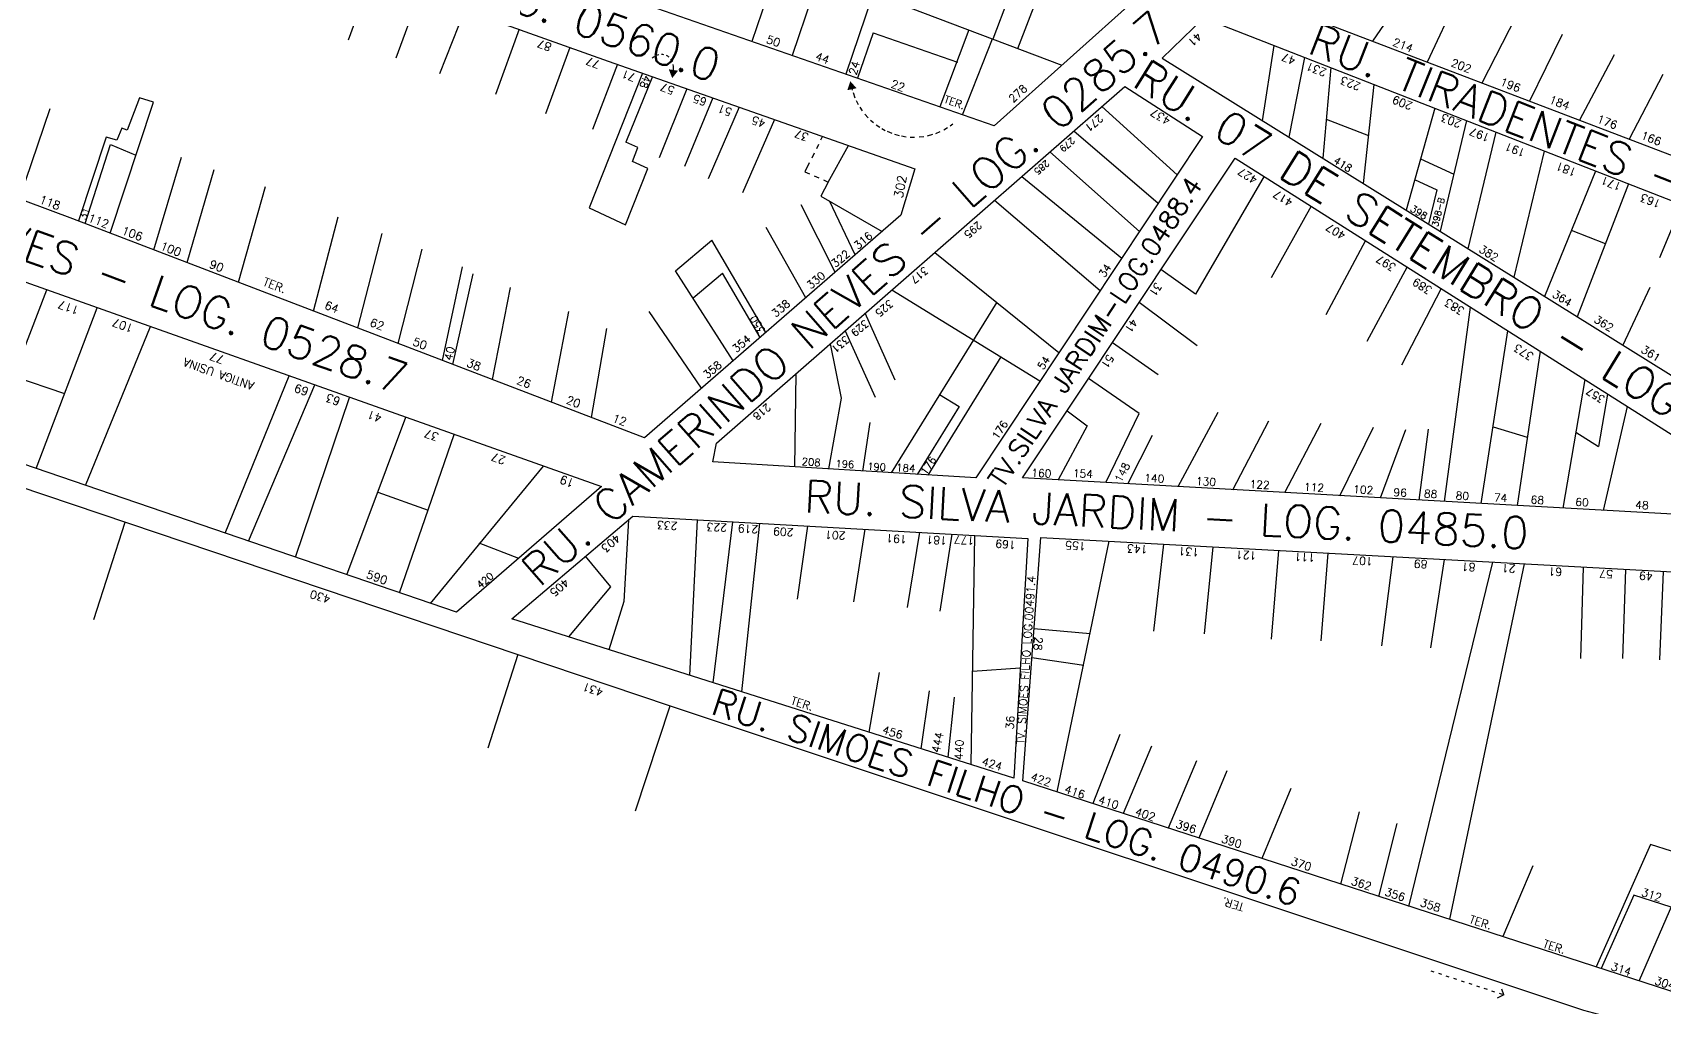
# Model space of a CAD drawing. Extents: x 714896 to 749292, y 8417558 to 8447149.
# Drawn here: x 738972 to 739277.6, y 8425897.4 to 8426079.9 of the extents above; entities that cross this region are included whole.
import ezdxf

# ---------------------------------------------------------------- set-up
doc = ezdxf.new("R2010")
doc.units = 0
doc.header["$MEASUREMENT"] = 0
doc.linetypes.add('ACAD_ISO03W100', pattern=[30, 12, -18])
for name, color, linetype in [('LOTE', 7, 'CONTINUOUS'), ('NUM-PORTA', 7, 'CONTINUOUS'), ('QUADRA', 6, 'CONTINUOUS'), ('TEXTO', 7, 'CONTINUOUS'), ('TEXTODERUA', 3, 'CONTINUOUS')]:
    doc.layers.add(name, color=color, linetype=linetype)
doc.styles.add('ROMANS', font='ROMANS.SHX', dxfattribs={"height": 1.5})

msp = doc.modelspace()

# ---------------------------------------------------------------- hatches: boundary and pattern name
at = {"layer": 'LOTE', "linetype": 'CONTINUOUS'}
for points in [[(739091.76, 8426071.38), (739092.86, 8426072.75), (739091.12, 8426073.02)], [(739125.12, 8426070.78), (739124.56, 8426069.11), (739126.28, 8426069.47)]]:
    msp.add_hatch(color=256, dxfattribs=at).paths.add_polyline_path(points)

# ---------------------------------------------------------------- linework, layer by layer
at = {"layer": 'LOTE', "color": 7}
for p, q in [((739151.84, 8426078.7, 518.97), (739158.15, 8426095.21, 518.99)), ((739156.51, 8426076.93, 518.97), (739162.81, 8426093.4, 518.99)), ((739233.12, 8426093.34, 520.31), (739222.92, 8426078.26, 519.91)), ((739035.44, 8426090.36, 517.2), (739031.06, 8426078.45, 516.87)), ((739111.11, 8426091.37, 519.42), (739106.66, 8426078.23, 520.28)), ((739044.43, 8426087.16, 517.2), (739039.99, 8426075.1, 516.91)), ((739118.67, 8426088.75, 519.42), (739114.22, 8426075.61, 520.28)), ((739129.4, 8426087.18, 519.22), (739124.27, 8426072.11, 520.28)), ((739129.4, 8426087.18, 520.46), (739164.75, 8426073.82, 518.19)), ((739239.15, 8426087.22, 520.3), (739233.15, 8426074.35, 519.91)), ((739052.9, 8426084.14, 517.2), (739048.18, 8426072.15, 516.94)), ((739063.08, 8426080.51, 517.2), (739058.67, 8426068.31, 516.99)), ((739147.32, 8426080.41, 519.04), (739141.89, 8426065.98, 520.28)), ((739249.71, 8426082.83, 520.36), (739243.37, 8426070.45, 519.91)), ((739072.59, 8426077.12, 517.21), (739068.03, 8426064.71, 517.03)), ((739129.39, 8426079.86, 517.81), (739126.49, 8426071.34, 518.41)), ((739146.14, 8426064.5, 520.28), (739151.74, 8426078.74, 519.03)), ((739204.45, 8426077.47, 515.49), (739202.26, 8426063.4, 516.04)), ((739258.42, 8426079.55, 520.41), (739252.31, 8426067.03, 519.91)), ((739081.51, 8426073.95, 517.21), (739076.81, 8426061.74, 517.08)), ((739210.17, 8426075.24, 515.49), (739207.22, 8426060.32, 516.04)), ((739268.12, 8426075.74, 520.48), (739261.65, 8426063.47, 519.91)), ((739086.21, 8426072.3, 517.21), (739076.2, 8426047.08, 517.04)), ((739088.09, 8426071.64, 517.21), (739083.07, 8426059.4, 517.12)), ((739215.08, 8426073.33, 515.49), (739213.57, 8426056.37, 516.04)), ((739277.26, 8426072.07, 520.57), (739270.96, 8426059.91, 519.91)), ((739094.53, 8426069.38, 517.21), (739089.33, 8426056.44, 517.17)), ((739223.16, 8426070.17, 515.49), (739221.15, 8426051.65, 516.04)), ((738969.51, 8426048.75, 515.76), (738975.28, 8426065.7, 516.08)), ((738986.53, 8426042.35, 515.77), (738994.63, 8426066.88, 516.34)), ((738992.03, 8426067.68, 516.32), (738989.72, 8426061.62, 516.22)), ((738994.63, 8426066.88, 516.34), (738992.03, 8426067.68, 516.32)), ((739099.36, 8426067.68, 517.21), (739094.08, 8426054.8, 517.21)), ((739104.3, 8426065.95, 517.21), (739098.52, 8426052.5, 517.26)), ((739172.2, 8426066.05, 515.1), (739186.31, 8426053.27, 525.08)), ((739234.57, 8426065.72, 515.49), (739229.17, 8426046.66, 516.04)), ((738988.7, 8426061.99, 516.21), (738987.74, 8426059.78, 516.17)), ((738989.72, 8426061.62, 516.22), (738988.7, 8426061.99, 516.21)), ((739110.91, 8426063.63, 517.21), (739104.93, 8426049.9, 517.35)), ((739240.48, 8426063.41, 515.49), (739235.54, 8426042.69, 516.04)), ((738985.77, 8426060.34, 516.15), (738980.56, 8426044.64, 515.77)), ((738981.86, 8426044.14, 515.77), (738986.56, 8426058.92, 516.14)), ((738987.74, 8426059.78, 516.17), (738985.77, 8426060.34, 516.15)), ((738986.56, 8426058.92, 516.14), (738991.34, 8426056.93, 516.11)), ((739085.32, 8426058.38, 517.14), (739083.07, 8426059.4, 517.12)), ((739120.94, 8426051.92, 517.45), (739124.76, 8426058.77, 517.21)), ((739166.99, 8426061.51, 515.1), (739182.79, 8426047.97, 525.08)), ((739246, 8426061.25, 515.49), (739240.76, 8426039.44, 516.04)), ((738994.7, 8426039.22, 515.77), (738999.9, 8426056.55, 516.26)), ((739084.34, 8426055.73, 517.13), (739085.32, 8426058.38, 517.14)), ((739087.18, 8426054.42, 517.15), (739084.34, 8426055.73, 517.13)), ((739179.25, 8426042.66, 525.08), (739162.49, 8426057.57, 515.1)), ((739231.9, 8426056.28, 516.04), (739238.1, 8426053.4, 515.86)), ((739255.06, 8426057.72, 515.49), (739249.39, 8426034.08, 516.04)), ((739000.93, 8426036.83, 515.77), (739006.02, 8426054.25, 516.3)), ((739083.02, 8426043.89, 517.13), (739087.18, 8426054.42, 517.15)), ((739157.22, 8426052.97, 515.1), (739175.95, 8426037.64, 525.08)), ((739202.59, 8426053.01, 518.04), (739189.74, 8426030.91, 516.47)), ((739264.67, 8426053.97, 515.49), (739255.13, 8426030.5, 516.04)), ((739010.54, 8426033.16, 515.77), (739015.58, 8426051.1, 516.36)), ((739120.94, 8426051.92, 517.45), (739119.62, 8426049.29, 517.52)), ((739230.79, 8426052.38, 516.02), (739234.95, 8426050.45, 515.9)), ((739234.95, 8426050.45, 515.9), (739233.41, 8426044.01, 516.04)), ((739270.81, 8426051.57, 515.49), (739261.24, 8426026.7, 516.04)), ((739076.2, 8426047.08, 517.04), (739083.02, 8426043.89, 517.13)), ((739122.3, 8426035.04, 518.6), (739115.9, 8426047.63, 517.52)), ((739119.62, 8426049.29, 517.52), (739131.06, 8426042.63, 518.6)), ((739126.01, 8426038.26, 518.6), (739121.19, 8426048.38, 517.58)), ((739152.12, 8426048.52, 515.1), (739171.88, 8426031.58, 525.08)), ((739211.43, 8426047.4, 518.04), (739203.95, 8426033.97, 516.93)), ((739276.71, 8426037.76, 515.84), (739280.84, 8426047.66, 515.49)), ((739024.6, 8426027.77, 515.77), (739029.19, 8426045.37, 516.42)), ((739116.79, 8426030.26, 518.6), (739109.38, 8426043.4, 517.53)), ((739032.91, 8426024.59, 515.77), (739037.46, 8426042.3, 516.48)), ((739109.29, 8426023.76, 518.6), (739099.17, 8426041.01, 517.27)), ((739221.57, 8426040.98, 518.04), (739214.15, 8426027.07, 517.02)), ((739040.44, 8426021.7, 515.77), (739044.91, 8426039.36, 516.54)), ((739140.92, 8426038.74, 515.1), (739164.17, 8426020.01, 525.08)), ((739048.75, 8426018.52, 515.77), (739052.5, 8426036.01, 516.6)), ((739050.7, 8426017.78, 515.77), (739054.51, 8426034.71, 516.61)), ((739103.17, 8426018.46, 518.6), (739092.4, 8426035.31, 517.18)), ((739108.23, 8426022.84, 518.6), (739101.18, 8426034.86, 517.67)), ((739189.74, 8426030.91, 516.47), (739183.29, 8426035.54, 516.11)), ((739229.39, 8426036.02, 518.04), (739221.84, 8426022.08, 517.03)), ((738963.04, 8426001.55, 514.25), (738974.68, 8426031.72, 513.91)), ((739058.1, 8426014.94, 515.77), (739061.51, 8426032.2, 516.7)), ((739132.87, 8426031.71, 515.1), (739160.63, 8426014.69, 525.08)), ((739235.73, 8426032, 518.04), (739228.31, 8426017.61, 517)), ((739274.82, 8426032.2, 515.93), (739269.78, 8426021.39, 516.04)), ((738972.64, 8425998.27, 514.25), (738984.07, 8426028.39, 513.91)), ((739152.52, 8426029.4, 517.71), (739132.75, 8425997.48, 533.8)), ((739179.22, 8426029.42, 516.11), (739190.05, 8426021.31, 516.48)), ((739236.41, 8425992.11, 516.06), (739241.23, 8426028.52, 518.04)), ((739069.14, 8426010.72, 515.77), (739072.42, 8426027.7, 516.87)), ((739097.23, 8426013.3, 518.6), (739087.44, 8426027.69, 517.28)), ((739133.51, 8426014.82, 522.56), (739127.9, 8426027.37, 515.1)), ((738981.92, 8425995.1, 514.25), (738994.09, 8426024.84, 513.91)), ((739076.67, 8426007.83, 515.77), (739079.54, 8426024.52, 517.04)), ((739129.82, 8426011.6, 523.11), (739124.16, 8426024.1, 515.1)), ((739243.26, 8425991.72, 516.06), (739248.23, 8426024.08, 518.04)), ((739121.32, 8426021.62, 515.1), (739123.43, 8426011.46, 521.94)), ((739153.31, 8426019.18, 522.45), (739139.62, 8425997.06, 533.6)), ((739182.76, 8426015.85, 516.35), (739174.18, 8426021.83, 516.11)), ((739254.27, 8426020.26, 518.04), (739249.99, 8425991.35, 516.06)), ((739114.92, 8426016.03, 515.1), (739114.66, 8425998.59, 534.06)), ((739008.02, 8425986.19, 514.25), (739020.06, 8426015.62, 513.91)), ((739012.42, 8425984.69, 514.25), (739024.84, 8426013.93, 513.91)), ((739179.22, 8426008.57, 516.37), (739169.74, 8426015.16, 516.11)), ((739262.68, 8426014.93, 518.04), (739258.56, 8425990.87, 516.06)), ((739021.21, 8425981.68, 514.25), (739031.36, 8426011.61, 513.91)), ((739123.43, 8426011.46, 521.94), (739121.02, 8425998.2, 533.98)), ((739145.49, 8426009.89, 527.19), (739137.62, 8425997.18, 533.6)), ((739141.83, 8426012.14, 520.58), (739145.49, 8426009.89, 521.89)), ((739266.89, 8426012.23, 518.04), (739265.21, 8426002.42, 518.04)), ((739270.58, 8426009.92, 518.04), (739266.1, 8425990.45, 516.06)), ((739030.83, 8425978.4, 514.25), (739041.87, 8426007.88, 513.91)), ((739128.78, 8426006.91, 524.97), (739127.42, 8425997.81, 533.86)), ((739165.72, 8426009.09, 516.11), (739169.48, 8426006.27, 516.19)), ((739172.94, 8425995.65, 516.06), (739179.22, 8426008.57, 516.37)), ((739186.48, 8425994.9, 516.06), (739193.99, 8426008.81, 516.41)), ((739196.77, 8425994.32, 516.06), (739203.46, 8426007.22, 516.45)), ((739206.47, 8425993.78, 516.06), (739213.26, 8426006.75, 516.51)), ((739040.72, 8425975.02, 514.25), (739050.95, 8426004.66, 513.91)), ((739169.48, 8426006.27, 516.19), (739164.02, 8425996.15, 516.06)), ((739177.09, 8425995.42, 516.06), (739181.69, 8426004.5, 516.24)), ((739216.77, 8425993.2, 516.06), (739223.06, 8426006, 516.57)), ((739224.42, 8425992.78, 516.06), (739229.15, 8426005.59, 516.62)), ((739231.62, 8425992.37, 516.06), (739233.36, 8426005.66, 516.66)), ((739245.48, 8426006.11, 516.84), (739251.89, 8426004.17, 516.85)), ((739046.53, 8425973.03, 514.25), (739067.67, 8425998.73, 513.91)), ((739083.56, 8425988.69, 513.42), (739082.73, 8425973.41, 513.34)), ((739095.05, 8425959.56, 513.41), (739096.5, 8425988.68, 513.12)), ((739099.41, 8425958.17, 513.41), (739103.13, 8425988.31, 513.12)), ((738983.45, 8425970.03), (738989.31, 8425988.26)), ((739104.79, 8425956.47, 513.41), (739108.14, 8425988.03, 513.12)), ((739117.12, 8425987.52, 513.12), (739115.16, 8425973.84, 513.28)), ((739127.84, 8425986.92, 513.12), (739125.69, 8425973.33, 513.27)), ((739138.04, 8425986.34, 513.12), (739135.74, 8425972.24, 513.27)), ((739144.13, 8425986, 513.12), (739141.89, 8425971.55, 513.28)), ((739148.34, 8425985.76, 513.12), (739147.66, 8425942.88, 513.41)), ((739063.02, 8425981.45, 512.67), (739055.64, 8425984.3, 513.36)), ((739173.53, 8425984.68, 515.26), (739163.79, 8425937.73, 512.72)), ((739181.98, 8425967.86, 514.57), (739183.82, 8425984.12, 515.26)), ((739191.46, 8425967.36, 514.76), (739193.05, 8425983.62, 515.26)), ((739204, 8425966.31, 514.94), (739205.34, 8425982.95, 515.26)), ((739213.3, 8425966.04, 515.07), (739214.62, 8425982.44, 515.26)), ((739075.48, 8425981.85, 513.42), (739080.19, 8425976.11, 513.34)), ((739224.64, 8425965.11, 515.22), (739226.79, 8425981.78, 515.26)), ((739229.73, 8425916.32, 512.72), (739245.46, 8425980.76, 515.26)), ((739233.84, 8425964.71, 515.34), (739236.37, 8425981.26, 515.26)), ((739237.36, 8425913.91, 512.72), (739251.38, 8425980.44, 515.26)), ((739261.93, 8425962.7, 515.74), (739262.39, 8425979.84, 515.26)), ((739269.78, 8425962.7, 515.87), (739270.33, 8425979.41, 515.26)), ((739080.19, 8425976.11, 513.34), (739072.34, 8425966.76, 513.41)), ((739276.73, 8425962.48, 516.01), (739277.36, 8425979.03, 515.26)), ((739082.73, 8425973.41, 513.34), (739079.88, 8425964.37, 513.41)), ((739159.51, 8425968.36, 513.2), (739170.04, 8425967.39, 514.14)), ((739062.85, 8425963.45), (739057.21, 8425945.94)), ((739156.92, 8425960.89, 513.32), (739147.98, 8425960.28, 513.32)), ((739159.11, 8425962.9, 513.2), (739168.86, 8425961.47, 513.96)), ((739128.67, 8425948.9, 513.41), (739130.55, 8425960.12, 513.33)), ((739138.37, 8425945.82, 513.41), (739139.96, 8425956.69, 513.34)), ((739143.41, 8425944.22, 513.41), (739144.63, 8425955.5, 513.34)), ((739084.87, 8425934.19), (739091.37, 8425953.83)), ((739175.58, 8425948.47, 513.87), (739170.51, 8425935.56, 512.72)), ((739181.5, 8425946.28, 514.03), (739176.21, 8425933.69, 512.72)), ((739189.95, 8425943.57, 514.03), (739184.66, 8425930.97, 512.72)), ((739195.64, 8425941.67, 514.03), (739190.35, 8425929.07, 512.72)), ((739207.63, 8425938.38, 514.2), (739202.15, 8425925.31, 512.72)), ((739220.42, 8425934.03, 514.32), (739216.88, 8425920.5, 512.72)), ((739227.45, 8425931.86, 514.51), (739224.03, 8425918.18, 512.72)), ((739274.98, 8425927.93, 516.56), (739264.8, 8425905.02, 512.72)), ((739282.83, 8425925.38), (739272.83, 8425902.42)), ((739252.94, 8425923.89, 514.64), (739247.28, 8425910.69, 512.72)), ((739271.85, 8425918.43, 515.03), (739265.74, 8425904.67, 512.72))]:
    msp.add_line(p, q, dxfattribs=at)
at = {"layer": 'LOTE', "color": 7, "ltscale": 0.1}
for p, q in [((739119.17, 8426058.95, 517.26), (739118.76, 8426058.13, 517.29)), ((739119.92, 8426060.47, 517.21), (739119.56, 8426059.73, 517.24)), ((739117.43, 8426055.52, 517.34), (739116.61, 8426053.83, 517.38)), ((739118.32, 8426057.29, 517.31), (739117.88, 8426056.41, 517.32)), ((739116.61, 8426053.83, 517.38), (739117.48, 8426053.45, 517.39)), ((739118.35, 8426053.07, 517.4), (739119.22, 8426052.69, 517.42)), ((739120.08, 8426052.3, 517.43), (739120.94, 8426051.92, 517.45))]:
    msp.add_line(p, q, dxfattribs=at)
at = {"layer": 'LOTE', "color": 7, "linetype": 'CONTINUOUS', "flags": 128}
for points in [[(739129.39, 8426079.86), (739145.18, 8426074.37)], [(739266.5, 8426040.37), (739260.15, 8426042.85)], [(739282.83, 8425925.38), (739274.98, 8425927.93)], [(739278.82, 8425916.17), (739271.85, 8425918.43)]]:
    msp.add_lwpolyline(points, dxfattribs=at)
at = {"layer": 'LOTE', "linetype": 'CONTINUOUS', "flags": 128}
for points in [[(739125.35, 8426069.7), (739125.49, 8426069.13)], [(739125.62, 8426068.69), (739125.99, 8426067.67)], [(739126.2, 8426067.19), (739126.59, 8426066.44)], [(739126.88, 8426065.95), (739127.34, 8426065.25)], [(739127.83, 8426064.62), (739128.43, 8426063.96)], [(739128.89, 8426063.51), (739129.43, 8426063.03)], [(739129.94, 8426062.64), (739130.63, 8426062.17)], [(739131.03, 8426061.92), (739131.66, 8426061.58)], [(739142.61, 8426061.71), (739143.33, 8426062.12)], [(739143.81, 8426062.44), (739144.34, 8426062.83)], [(739132.03, 8426061.41), (739132.9, 8426061.04)], [(739133.4, 8426060.87), (739134.26, 8426060.64)], [(739134.67, 8426060.55), (739135.6, 8426060.4)], [(739136.31, 8426060.34), (739137.11, 8426060.31)], [(739138, 8426060.35), (739138.9, 8426060.46)], [(739139.59, 8426060.59), (739140.54, 8426060.85)], [(739141.1, 8426061.03), (739141.97, 8426061.39)]]:
    msp.add_lwpolyline(points, dxfattribs=at)
at = {"layer": 'LOTE', "color": 7, "flags": 128}
for points, elevation in [([(739214.22, 8426063.68), (739222.12, 8426060.6)], 516.04), ([(739092.4, 8426035.31), (739099.17, 8426041.01)], 518.6), ([(739095.66, 8426030.21), (739101.18, 8426034.86)], 518.6), ([(738968.44, 8426015.55), (738977.96, 8426012.3)], 514.25), ([(739260.99, 8426005.07), (739265.21, 8426002.42)], 518.04)]:
    msp.add_lwpolyline(points, dxfattribs=dict(at, elevation=elevation))
at = {"layer": 'LOTE', "color": 7, "linetype": 'CONTINUOUS', "elevation": 513.91, "flags": 128}
msp.add_lwpolyline([(739036.61, 8425993.83), (739046.06, 8425990.48)], dxfattribs=at)
at = {"layer": 'LOTE', "linetype": 'ACAD_ISO03W100', "ltscale": 0.05}
msp.add_lwpolyline([(739233.8, 8425904.26), (739247.46, 8425899.77)], dxfattribs=at)
at = {"layer": 'LOTE'}
for points in [[(739247.46, 8425899.77), (739246.24, 8425899.16)], [(739247.46, 8425899.77), (739247.12, 8425900.8)]]:
    msp.add_lwpolyline(points, dxfattribs=at)
at = {"layer": 'LOTE', "ltscale": 0.1}
for centre, radius, start, end in [((739089.95, 8426072.96), 2.87, 123.3852, 132.6413), ((739089.87, 8426073.12), 2.69, 103.3219, 114.0181), ((739089.74, 8426073.27), 2.53, 79.0026, 89.2338), ((739089.57, 8426073.36), 2.5, 50.3617, 63.01), ((739089.35, 8426073.38), 2.65, 21.1361, 34.6471), ((739089.07, 8426073.23), 2.95, 343.7939, 12.9365)]:
    msp.add_arc(centre, radius, start, end, dxfattribs=at)
at = {"layer": 'QUADRA', "color": 6}
for points in [[(739198.22, 8426087.69), (739311.71, 8426187.38), (739365.35, 8426122.18), (739285.96, 8426054.18), (739198.22, 8426087.69)], [(738985.16, 8426162.45), (739179.39, 8426086.96), (739152.08, 8426062.44), (738972.58, 8426124.87), (738985.16, 8426162.45)], [(738967.93, 8426114.42), (739079.78, 8426074.56), (739137.22, 8426054.4), (739134.59, 8426045.69), (739086.57, 8426004.05), (738979.55, 8426045.02), (738947.19, 8426057.06), (738967.93, 8426114.42)], [(739176.51, 8426069.82), (739191.06, 8426060.41), (739148.61, 8425996.51), (739099.34, 8425999.53), (739100.05, 8426003.05), (739176.51, 8426069.82)], [(739197.15, 8426056.41), (739298.02, 8425992.54), (739297, 8425988.72), (739157.36, 8425996.52), (739197.15, 8426056.41)], [(738942.67, 8426043.08), (739078.5, 8425994.89), (739051.4, 8425971.37), (738931.75, 8426012.24), (738942.67, 8426043.08)], [(739084.36, 8425989.37), (739158.34, 8425985.2), (739155.72, 8425940.32), (739061.71, 8425970.15), (739084.36, 8425989.37)], [(739160.77, 8425985.4), (739322.77, 8425976.56), (739337.89, 8425967.64), (739304.72, 8425891.99), (739157.4, 8425939.8), (739160.77, 8425985.4)]]:
    msp.add_lwpolyline(points, close=True, dxfattribs=at)
at = {"layer": 'QUADRA', "color": 6, "linetype": 'CONTINUOUS'}
msp.add_lwpolyline([(739357.3, 8426017.82), (739191.22, 8426082.59), (739183.49, 8426075.09), (739341.38, 8425976.82), (739357.3, 8426017.82)], close=True, dxfattribs=at)
msp.add_lwpolyline([(739008.07, 8425573.68), (738677.73, 8425966.82), (738677.76, 8425966.88), (738730.53, 8426075.86), (738837.22, 8426037.83), (738836.72, 8426035.89), (738916.99, 8426012.66), (739062.85, 8425963.45), (739091.37, 8425953.83), (739262.38, 8425896.9), (739267.08, 8425895.67), (739300.95, 8425886.84), (739302.42, 8425885.43), (739285.66, 8425851.56), (739290.62, 8425848.19), (739291.55, 8425847.56), (739314.45, 8425877.58), (739338.46, 8425856.12), (739361.03, 8425835.96), (739403.08, 8425801.97), (739440.36, 8425768.54), (739503.44, 8425712.31), (739532, 8425700.01)], dxfattribs=at)

# ---------------------------------------------------------------- texts
at = {"layer": 'NUM-PORTA', "color": 7, "style": 'ROMANS'}
for s, height, rotation, p in [('87', 1.499, 160.2042, (739069.31, 8426077.75)), ('50', 1.513, 340.7754, (739109.24, 8426078.01)), ('41', 1.508, 223.916, (739190.05, 8426080.07)), ('214', 1.506, 338.7587, (739226.53, 8426077.52)), ('77', 1.499, 160.1627, (739078.38, 8426074.52)), ('44', 1.513, 340.7754, (739118.42, 8426074.82)), ('24', 1.5, 71.9522, (739126.19, 8426071.81)), ('47', 1.497, 158.723, (739208.66, 8426075.21)), ('231', 1.497, 158.712, (739214.45, 8426072.99)), ('202', 1.506, 338.8098, (739237.44, 8426073.66)), ('71', 1.5, 160.0896, (739085.07, 8426072.06)), ('48', 1.397, 250.2907, (739086.43, 8426072.03)), ('22', 1.512, 340.7513, (739132.57, 8426069.66)), ('223', 1.496, 158.7109, (739220.83, 8426070.36)), ('196', 1.505, 338.8153, (739246.65, 8426070.09)), ('57', 1.499, 160.1054, (739092.34, 8426069.63)), ('65', 1.5, 160.0556, (739098.4, 8426067.49)), ('278', 1.481, 42.3057, (739155.58, 8426066.67)), ('209', 1.497, 158.6965, (739230.56, 8426066.74)), ('184', 1.505, 338.7197, (739255.84, 8426066.76)), ('51', 1.501, 159.8581, (739103.1, 8426065.59)), ('437', 1.5, 148.445, (739185.23, 8426063.78)), ('45', 1.502, 159.7876, (739109.39, 8426063.44)), ('271', 1.431, 220.1145, (739171.71, 8426064.69)), ('203', 1.496, 158.6927, (739239.69, 8426063.37)), ('197', 1.496, 158.6929, (739245.03, 8426060.79)), ('176', 1.505, 338.7078, (739264.78, 8426063.16)), ('37', 1.501, 159.868, (739117.45, 8426060.9)), ('279', 1.207, 220.8549, (739166.52, 8426060.38)), ('191', 1.496, 158.69, (739251.67, 8426057.96)), ('166', 1.503, 338.51, (739273.02, 8426060.08)), ('285', 1.214, 220.6225, (739161.76, 8426056.13)), ('418', 1.4, 328.0627, (739215.45, 8426055.58)), ('181', 1.496, 158.6814, (739261.23, 8426054.3)), ('302', 1.654, 79.1162, (739134.88, 8426048.8)), ('427', 1.484, 147.838, (739201.51, 8426052.69)), ('171', 1.496, 158.6748, (739269.66, 8426051.63)), ('417', 1.487, 147.7398, (739208.18, 8426048.45)), ('163', 1.496, 158.6705, (739277.02, 8426048.38)), ('118', 1.544, 339.0939, (738973.11, 8426048.06)), ('31', 1.3, 69.0943, (738981.95, 8426044.73)), ('398', 1.3, 328.0627, (739229.82, 8426046.58)), ('398-B', 1.2, 76.5151, (739235.15, 8426043.46)), ('112', 1.544, 339.0583, (738982.21, 8426044.62)), ('106', 1.544, 339.0583, (738988.53, 8426042.25)), ('295', 1.399, 220.5456, (739149.01, 8426044.67)), ('407', 1.488, 147.7034, (739218.05, 8426042.26)), ('100', 1.544, 339.032, (738995.75, 8426039.35)), ('316', 1.455, 40.002, (739126.56, 8426039.21)), ('90', 1.544, 339.0292, (739004.93, 8426035.94)), ('322', 1.456, 39.9279, (739122.31, 8426035.83)), ('397', 1.488, 147.7003, (739227.42, 8426036.32)), ('382', 1.465, 328.0627, (739242.68, 8426038.94)), ('330', 1.454, 40.2522, (739117.72, 8426031.77)), ('317', 1.393, 220.6868, (739138.96, 8426036.18)), ('34', 1.437, 56.2857, (739172.71, 8426033.91)), ('31', 1.445, 236.2324, (739182.37, 8426033.25)), ('389', 1.488, 147.7023, (739234.22, 8426032.03)), ('364', 1.465, 328.0517, (739256.44, 8426030.53)), ('117', 1.552, 160.4944, (738980.86, 8426028.5)), ('64', 1.544, 339.0442, (739026.51, 8426028.26)), ('338', 1.456, 40.0008, (739111.12, 8426026.51)), ('325', 1.398, 220.4137, (739132.4, 8426029.97)), ('383', 1.488, 147.7052, (739240.27, 8426028.17)), ('107', 1.552, 160.4772, (738991.02, 8426025.14)), ('62', 1.544, 339.0417, (739034.99, 8426025.04)), ('350', 1.4, 120.8686, (739109.26, 8426024.02)), ('329', 1.395, 220.4975, (739127.81, 8426026.25)), ('41', 1.444, 236.2338, (739177.83, 8426026.45)), ('362', 1.465, 328.0412, (739264.24, 8426025.81)), ('50', 1.544, 339.096, (739043.02, 8426021.44)), ('354', 1.455, 40.2024, (739103.77, 8426019.9)), ('331', 1.393, 220.5626, (739124.18, 8426023.25)), ('77', 1.553, 160.4643, (739008.04, 8426019.27)), ('40', 1.5, 76.152, (739050.5, 8426018.4)), ('54', 1.437, 56.2857, (739161.25, 8426016.65)), ('51', 1.444, 236.2338, (739173.39, 8426019.77)), ('373', 1.487, 147.7803, (739253.21, 8426019.67)), ('361', 1.465, 328.0466, (739273.05, 8426020.17)), ('38', 1.544, 339.1135, (739053.11, 8426017.47)), ('358', 1.457, 40.0709, (739098.32, 8426015.03)), ('69', 1.552, 160.4513, (739023.84, 8426013.29)), ('26', 1.543, 339.1102, (739062.47, 8426014.19)), ('357', 1.4, 147.7803, (739266.54, 8426011.63)), ('63', 1.553, 160.4498, (739029.78, 8426011.46)), ('20', 1.542, 339.1807, (739071.76, 8426010.53)), ('218', 1.396, 220.2105, (739109.49, 8426010.57)), ('41', 1.552, 160.4333, (739037.55, 8426008.35)), ('12', 1.538, 339.4078, (739080.41, 8426007.11)), ('176', 1.418, 56.5114, (739152.71, 8426003.62)), ('37', 1.552, 160.4252, (739048.2, 8426004.81)), ('27', 1.552, 160.3886, (739060.76, 8426000.43)), ('208', 1.359, 356.1595, (739116, 8425998.94)), ('196', 1.356, 356.2269, (739122.31, 8425998.56)), ('190', 1.347, 356.3601, (739128.27, 8425998.05)), ('184', 1.4, 356.3601, (739133.67, 8425997.78)), ('176', 1.4, 55.0012, (739139.25, 8425996.96, 532.99)), ('160', 1.46, 357.3628, (739158.99, 8425996.77)), ('154', 1.464, 357.0808, (739166.76, 8425996.69)), ('148', 1.466, 62.3036, (739175.83, 8425995.55)), ('19', 1.552, 160.2716, (739073.57, 8425996.16)), ('140', 1.465, 356.9537, (739180.13, 8425995.82)), ('130', 1.466, 356.9264, (739189.79, 8425995.21)), ('122', 1.466, 356.9217, (739199.83, 8425994.65)), ('112', 1.466, 356.9334, (739210.05, 8425994.12)), ('102', 1.466, 356.9536, (739219.24, 8425993.68)), ('96', 1.466, 356.9319, (739226.78, 8425993.12)), ('88', 1.466, 356.955, (739232.49, 8425992.88)), ('80', 1.466, 356.9582, (739238.44, 8425992.52)), ('74', 1.466, 356.976, (739245.6, 8425992.13)), ('68', 1.466, 356.9958, (739252.47, 8425991.74)), ('60', 1.466, 357.0476, (739260.84, 8425991.32)), ('48', 1.466, 357.1685, (739272.08, 8425990.77)), ('233', 1.488, 176.1373, (739092.79, 8425988.24)), ('403', 1.5, 220.686, (739081.26, 8425986.14)), ('223', 1.487, 177.4085, (739102.06, 8425987.94)), ('219', 1.487, 176.6198, (739107.91, 8425987.62)), ('209', 1.487, 176.5734, (739114.52, 8425987.06)), ('201', 1.487, 176.5531, (739124.26, 8425986.42)), ('191', 1.487, 176.5531, (739135.71, 8425985.77)), ('181', 1.487, 176.5725, (739143.24, 8425985.5)), ('177', 1.486, 176.6728, (739148.37, 8425985.5)), ('169', 1.487, 175.6833, (739156.14, 8425984.69)), ('155', 1.5, 176.7395, (739169.25, 8425984.48)), ('143', 1.5, 176.8764, (739180.82, 8425983.88)), ('131', 1.5, 176.9124, (739190.48, 8425983.36)), ('121', 1.5, 176.9478, (739201.21, 8425982.73)), ('111', 1.5, 176.9648, (739212.18, 8425982.31)), ('590', 1.552, 340.4252, (739034.33, 8425977.85)), ('107', 1.5, 176.9817, (739223, 8425981.63)), ('89', 1.5, 177.0025, (739233.23, 8425981.09)), ('81', 1.5, 177.0124, (739242.22, 8425980.52)), ('21', 1.5, 177.0363, (739249.72, 8425980.25)), ('61', 1.5, 177.0428, (739258.46, 8425979.64)), ('57', 1.5, 177.1308, (739267.96, 8425979.25)), ('420', 1.333, 39.6822, (739055.83, 8425975.75)), ('405', 1.501, 219.7806, (739071.66, 8425977.8)), ('49', 1.5, 177.1396, (739275.41, 8425978.87)), ('430', 1.505, 163.1764, (739027.91, 8425974.44)), ('28', 1.5, 265.9006, (739159.63, 8425966.83)), ('36', 1.491, 86.3718, (739155.7, 8425949.41)), ('456', 1.492, 342.8375, (739130.99, 8425948.74)), ('444', 1.492, 79.0038, (739141.84, 8425944.99)), ('440', 1.492, 87.7958, (739146.17, 8425943.68)), ('424', 1.492, 342.8375, (739149.63, 8425942.83)), ('422', 1.5, 341.02, (739158.75, 8425939.97)), ('416', 1.5, 341.8435, (739165.1, 8425937.63)), ('410', 1.5, 341.9964, (739171.41, 8425935.65)), ('402', 1.5, 341.9964, (739178.3, 8425933.43)), ('396', 1.5, 342.0503, (739185.93, 8425931.12)), ('390', 1.5, 342.0503, (739194.45, 8425928.35)), ('370', 1.5, 342.0732, (739207.5, 8425924.11)), ('362', 1.5, 342.0732, (739218.75, 8425920.46)), ('356', 1.5, 342.0732, (739225.05, 8425918.42)), ('312', 1.5, 342.1158, (739273.1, 8425918.35)), ('314', 1.5, 342.1158, (739267.41, 8425904.45)), ('304', 1.5, 342.1158, (739275.6, 8425901.79))]:
    msp.add_text(s, height=height, rotation=rotation, dxfattribs=at).set_placement(p)
at = {"layer": 'NUM-PORTA', "style": 'ROMANS'}
for s, height, rotation, p in [('431', 1.505, 161.4846, (739079, 8425956.99)), ('358', 1.5, 342.098, (739231.68, 8425916.42, -512.72))]:
    msp.add_text(s, height=height, rotation=rotation, dxfattribs=at).set_placement(p)
at = {"layer": 'TEXTO', "style": 'ROMANS'}
for s, height, rotation, p in [('TER.', 1.406, 340.3196, (739142.53, 8426066.84)), ('TER.', 1.544, 339.0493, (739015, 8426032.62)), ('ANTIGA USINA', 1.5489, 160.4531, (739013.62, 8426014.37)), ('TER.', 1.492, 342.0292, (739113.87, 8425954.22)), ('TER.', 1.487, 162.7601, (739199, 8425916.81)), ('TER.', 1.5, 342.2374, (739240.9, 8425913.26)), ('TER.', 1.5, 342.2747, (739254.69, 8425908.68))]:
    msp.add_text(s, height=height, rotation=rotation, dxfattribs=at).set_placement(p)
at = {"layer": 'TEXTODERUA', "style": 'ROMANS'}
for s, height, rotation, p in [('RU. ALOISIO AZEVEDO - LOG. 0515.5', 6, 70.3862, (738946.79, 8426060.83)), ('RU. TAMANDARE - LOG. 0560.0', 6, 340.2245, (738978.39, 8426113.95)), ('RU. CAMERINDO NEVES - LOG. 0285.7', 6, 41.289, (739066.9, 8425975.89)), ('RU. TIRADENTES - LOG. 506.6', 6, 338.5052, (739210.43, 8426076.18)), ('RU. 07 DE SETEMBRO - LOG. 0049.3', 6, 328.1463, (739177.67, 8426070.03)), ('RU. CASTRO ALVES - LOG. 0528.7', 6, 340.2587, (738907.89, 8426059.7)), ('TV.SILVA JARDIM-LOG.0488.4', 3.5, 56.6378, (739153.66, 8425994.37)), ('RU. SILVA JARDIM - LOG. 0485.0', 6, 357.0686, (739116.38, 8425990.11)), ('TV. SIMOES FILHO LOG.00491.4', 1.5, 86.2172, (739157.71, 8425946.59)), ('RU. SIMOES FILHO - LOG. 0490.6', 5, 341.705, (739098.76, 8425952.46))]:
    msp.add_text(s, height=height, rotation=rotation, dxfattribs=at).set_placement(p)

doc.saveas('drawing.dxf')
